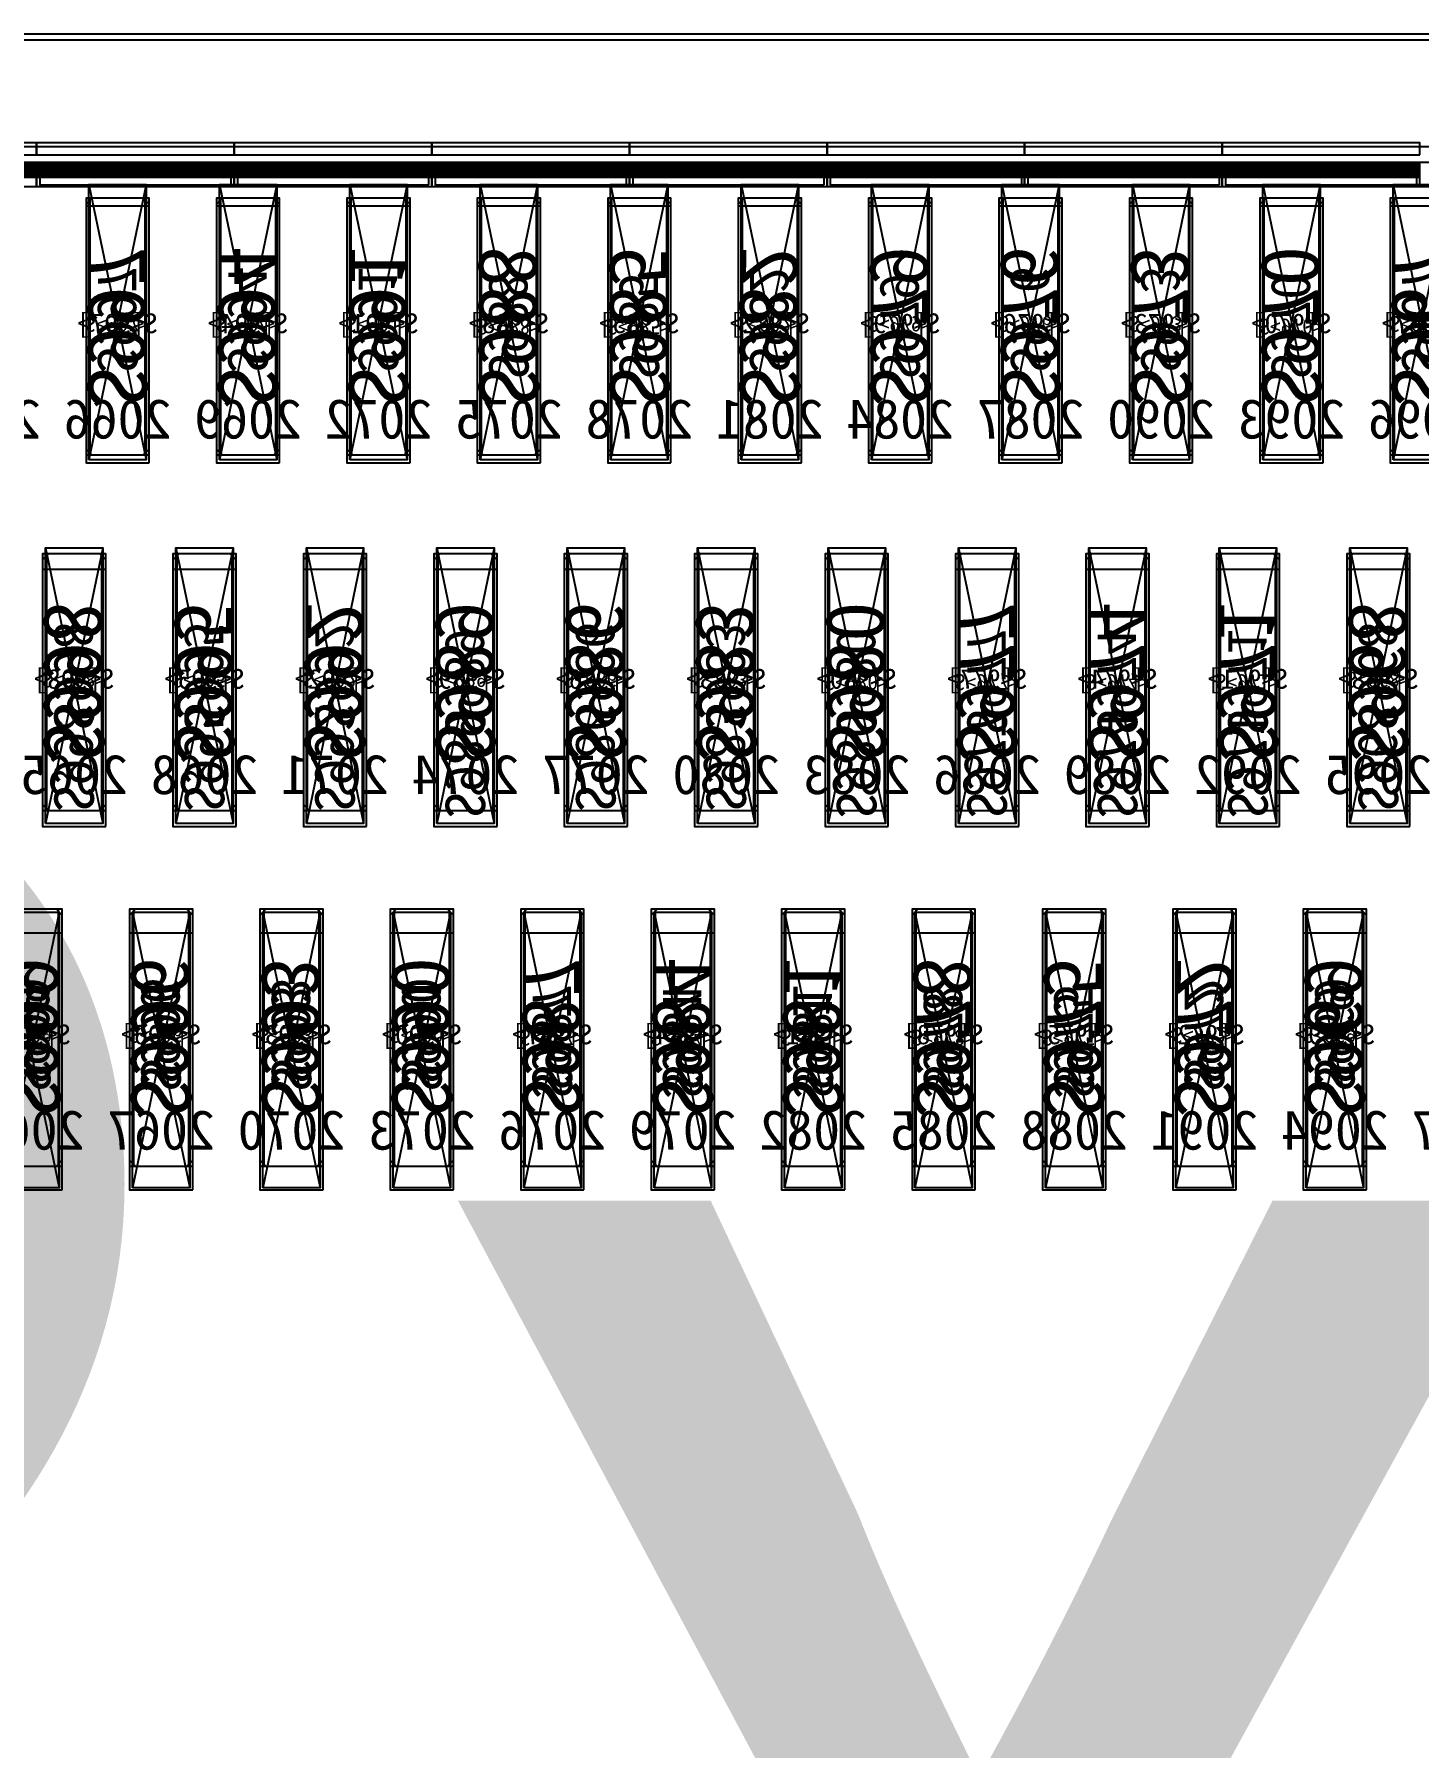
# Model space of a CAD drawing. Header units: millimetres. Extents: x 427 to 2444, y 137 to 817.
# Drawn here: x 1137.9962 to 1138.3465, y 301.2176 to 301.6514 of the extents above; entities that cross this region are included whole.
import ezdxf
from ezdxf.enums import TextEntityAlignment as Align

# ---------------------------------------------------------------- set-up
doc = ezdxf.new("R2010")
doc.units = ezdxf.units.MM
for name, color, linetype in [('L0', 211, 'Continuous'), ('L102', 91, 'Continuous'), ('L114', 213, 'Continuous'), ('L240', 60, 'Continuous'), ('L241', 200, 'Continuous'), ('L242', 51, 'Continuous'), ('L245', 53, 'Continuous'), ('L246', 93, 'Continuous'), ('L247', 13, 'Continuous'), ('L248', 171, 'Continuous'), ('L59', 140, 'Continuous'), ('L63', 4, 'Continuous'), ('L98', 150, 'Continuous')]:
    doc.layers.add(name, color=color, linetype=linetype)
doc.styles.add('txt', font='simhei.ttf')

# ---------------------------------------------------------------- blocks, each defined once
blk = doc.blocks.new('HX8394_F_PAD')
at = {"layer": 'L0'}
blk.add_lwpolyline([(-13.86, -0.4025), (-13.86, 0.4025), (13.86, 0.4025), (13.86, -0.4025), (-13.86, -0.4025)], close=True, dxfattribs=at)
at = {"layer": 'L241'}
blk.add_lwpolyline([(-13.9, -0.435), (-13.9, 0.435), (13.9, 0.435), (13.9, -0.435), (-13.9, -0.435)], close=True, dxfattribs=at)
at = {"layer": 'L242'}
for points in [[(-2.707, 0.3285), (-2.7085, 0.33), (-2.7085, 0.392), (-2.707, 0.3935), (-2.694, 0.3935), (-2.6925, 0.392), (-2.6925, 0.33), (-2.694, 0.3285), (-2.707, 0.3285)], [(-2.674, 0.3285), (-2.6755, 0.33), (-2.6755, 0.392), (-2.674, 0.3935), (-2.661, 0.3935), (-2.6595, 0.392), (-2.6595, 0.33), (-2.661, 0.3285), (-2.674, 0.3285)], [(-2.641, 0.3285), (-2.6425, 0.33), (-2.6425, 0.392), (-2.641, 0.3935), (-2.628, 0.3935), (-2.6265, 0.392), (-2.6265, 0.33), (-2.628, 0.3285), (-2.641, 0.3285)], [(-2.608, 0.3285), (-2.6095, 0.33), (-2.6095, 0.392), (-2.608, 0.3935), (-2.595, 0.3935), (-2.5935, 0.392), (-2.5935, 0.33), (-2.595, 0.3285), (-2.608, 0.3285)], [(-2.575, 0.3285), (-2.5765, 0.33), (-2.5765, 0.392), (-2.575, 0.3935), (-2.562, 0.3935), (-2.5605, 0.392), (-2.5605, 0.33), (-2.562, 0.3285), (-2.575, 0.3285)], [(-2.542, 0.3285), (-2.5435, 0.33), (-2.5435, 0.392), (-2.542, 0.3935), (-2.529, 0.3935), (-2.5275, 0.392), (-2.5275, 0.33), (-2.529, 0.3285), (-2.542, 0.3285)], [(-2.509, 0.3285), (-2.5105, 0.33), (-2.5105, 0.392), (-2.509, 0.3935), (-2.496, 0.3935), (-2.4945, 0.392), (-2.4945, 0.33), (-2.496, 0.3285), (-2.509, 0.3285)], [(-2.476, 0.3285), (-2.4775, 0.33), (-2.4775, 0.392), (-2.476, 0.3935), (-2.463, 0.3935), (-2.4615, 0.392), (-2.4615, 0.33), (-2.463, 0.3285), (-2.476, 0.3285)], [(-2.443, 0.3285), (-2.4445, 0.33), (-2.4445, 0.392), (-2.443, 0.3935), (-2.43, 0.3935), (-2.4285, 0.392), (-2.4285, 0.33), (-2.43, 0.3285), (-2.443, 0.3285)], [(-2.41, 0.3285), (-2.4115, 0.33), (-2.4115, 0.392), (-2.41, 0.3935), (-2.397, 0.3935), (-2.3955, 0.392), (-2.3955, 0.33), (-2.397, 0.3285), (-2.41, 0.3285)], [(-2.377, 0.3285), (-2.3785, 0.33), (-2.3785, 0.392), (-2.377, 0.3935), (-2.364, 0.3935), (-2.3625, 0.392), (-2.3625, 0.33), (-2.364, 0.3285), (-2.377, 0.3285)], [(-2.696, 0.2385), (-2.6975, 0.24), (-2.6975, 0.302), (-2.696, 0.3035), (-2.683, 0.3035), (-2.6815, 0.302), (-2.6815, 0.24), (-2.683, 0.2385), (-2.696, 0.2385)], [(-2.663, 0.2385), (-2.6645, 0.24), (-2.6645, 0.302), (-2.663, 0.3035), (-2.65, 0.3035), (-2.6485, 0.302), (-2.6485, 0.24), (-2.65, 0.2385), (-2.663, 0.2385)], [(-2.63, 0.2385), (-2.6315, 0.24), (-2.6315, 0.302), (-2.63, 0.3035), (-2.617, 0.3035), (-2.6155, 0.302), (-2.6155, 0.24), (-2.617, 0.2385), (-2.63, 0.2385)], [(-2.597, 0.2385), (-2.5985, 0.24), (-2.5985, 0.302), (-2.597, 0.3035), (-2.584, 0.3035), (-2.5825, 0.302), (-2.5825, 0.24), (-2.584, 0.2385), (-2.597, 0.2385)], [(-2.564, 0.2385), (-2.5655, 0.24), (-2.5655, 0.302), (-2.564, 0.3035), (-2.551, 0.3035), (-2.5495, 0.302), (-2.5495, 0.24), (-2.551, 0.2385), (-2.564, 0.2385)], [(-2.531, 0.2385), (-2.5325, 0.24), (-2.5325, 0.302), (-2.531, 0.3035), (-2.518, 0.3035), (-2.5165, 0.302), (-2.5165, 0.24), (-2.518, 0.2385), (-2.531, 0.2385)], [(-2.498, 0.2385), (-2.4995, 0.24), (-2.4995, 0.302), (-2.498, 0.3035), (-2.485, 0.3035), (-2.4835, 0.302), (-2.4835, 0.24), (-2.485, 0.2385), (-2.498, 0.2385)], [(-2.465, 0.2385), (-2.4665, 0.24), (-2.4665, 0.302), (-2.465, 0.3035), (-2.452, 0.3035), (-2.4505, 0.302), (-2.4505, 0.24), (-2.452, 0.2385), (-2.465, 0.2385)], [(-2.432, 0.2385), (-2.4335, 0.24), (-2.4335, 0.302), (-2.432, 0.3035), (-2.419, 0.3035), (-2.4175, 0.302), (-2.4175, 0.24), (-2.419, 0.2385), (-2.432, 0.2385)], [(-2.399, 0.2385), (-2.4005, 0.24), (-2.4005, 0.302), (-2.399, 0.3035), (-2.386, 0.3035), (-2.3845, 0.302), (-2.3845, 0.24), (-2.386, 0.2385), (-2.399, 0.2385)], [(-2.366, 0.2385), (-2.3675, 0.24), (-2.3675, 0.302), (-2.366, 0.3035), (-2.353, 0.3035), (-2.3515, 0.302), (-2.3515, 0.24), (-2.353, 0.2385), (-2.366, 0.2385)], [(-2.685, 0.1485), (-2.6865, 0.15), (-2.6865, 0.212), (-2.685, 0.2135), (-2.672, 0.2135), (-2.6705, 0.212), (-2.6705, 0.15), (-2.672, 0.1485), (-2.685, 0.1485)], [(-2.652, 0.1485), (-2.6535, 0.15), (-2.6535, 0.212), (-2.652, 0.2135), (-2.639, 0.2135), (-2.6375, 0.212), (-2.6375, 0.15), (-2.639, 0.1485), (-2.652, 0.1485)], [(-2.619, 0.1485), (-2.6205, 0.15), (-2.6205, 0.212), (-2.619, 0.2135), (-2.606, 0.2135), (-2.6045, 0.212), (-2.6045, 0.15), (-2.606, 0.1485), (-2.619, 0.1485)], [(-2.586, 0.1485), (-2.5875, 0.15), (-2.5875, 0.212), (-2.586, 0.2135), (-2.573, 0.2135), (-2.5715, 0.212), (-2.5715, 0.15), (-2.573, 0.1485), (-2.586, 0.1485)], [(-2.553, 0.1485), (-2.5545, 0.15), (-2.5545, 0.212), (-2.553, 0.2135), (-2.54, 0.2135), (-2.5385, 0.212), (-2.5385, 0.15), (-2.54, 0.1485), (-2.553, 0.1485)], [(-2.52, 0.1485), (-2.5215, 0.15), (-2.5215, 0.212), (-2.52, 0.2135), (-2.507, 0.2135), (-2.5055, 0.212), (-2.5055, 0.15), (-2.507, 0.1485), (-2.52, 0.1485)], [(-2.487, 0.1485), (-2.4885, 0.15), (-2.4885, 0.212), (-2.487, 0.2135), (-2.474, 0.2135), (-2.4725, 0.212), (-2.4725, 0.15), (-2.474, 0.1485), (-2.487, 0.1485)], [(-2.454, 0.1485), (-2.4555, 0.15), (-2.4555, 0.212), (-2.454, 0.2135), (-2.441, 0.2135), (-2.4395, 0.212), (-2.4395, 0.15), (-2.441, 0.1485), (-2.454, 0.1485)], [(-2.421, 0.1485), (-2.4225, 0.15), (-2.4225, 0.212), (-2.421, 0.2135), (-2.408, 0.2135), (-2.4065, 0.212), (-2.4065, 0.15), (-2.408, 0.1485), (-2.421, 0.1485)], [(-2.388, 0.1485), (-2.3895, 0.15), (-2.3895, 0.212), (-2.388, 0.2135), (-2.375, 0.2135), (-2.3735, 0.212), (-2.3735, 0.15), (-2.375, 0.1485), (-2.388, 0.1485)], [(-2.355, 0.1485), (-2.3565, 0.15), (-2.3565, 0.212), (-2.355, 0.2135), (-2.342, 0.2135), (-2.3405, 0.212), (-2.3405, 0.15), (-2.342, 0.1485), (-2.355, 0.1485)]]:
    blk.add_lwpolyline(points, close=True, dxfattribs=at)
at = {"layer": 'L247', "style": 'txt'}
for s, p in [('S967', (-2.7005, 0.362666)), ('S970', (-2.6675, 0.361)), ('S973', (-2.6345, 0.362666)), ('S976', (-2.6015, 0.362666)), ('S979', (-2.5685, 0.361)), ('S982', (-2.5355, 0.362666)), ('S985', (-2.5025, 0.361)), ('S988', (-2.4695, 0.361)), ('S991', (-2.4365, 0.362666)), ('S994', (-2.4035, 0.362666)), ('S997', (-2.3705, 0.362666)), ('S968', (-2.6895, 0.272666)), ('S971', (-2.6565, 0.271)), ('S974', (-2.6235, 0.271)), ('S977', (-2.5905, 0.271)), ('S980', (-2.5575, 0.271)), ('S983', (-2.5245, 0.272666)), ('S986', (-2.4915, 0.272666)), ('S989', (-2.4585, 0.271)), ('S992', (-2.4255, 0.272666)), ('S995', (-2.3925, 0.272666)), ('S998', (-2.3595, 0.272666)), ('S969', (-2.6785, 0.182666)), ('S972', (-2.6455, 0.182666)), ('S990', (-2.4475, 0.182666)), ('S993', (-2.4145, 0.182666)), ('S996', (-2.3815, 0.182666)), ('S999', (-2.3485, 0.182666)), ('S975', (-2.6125, 0.181)), ('S978', (-2.5795, 0.181)), ('S981', (-2.5465, 0.181)), ('S984', (-2.5135, 0.181)), ('S987', (-2.4805, 0.181))]:
    blk.add_text(s, height=0.01, rotation=90, dxfattribs=at).set_placement(p, align=Align.MIDDLE_CENTER)
at = {"layer": 'L248', "style": 'txt'}
blk.add_text('27800x870(include SR&SL)', height=0.5, dxfattribs=at).set_placement((-0.381772, 0.019694), align=Align.MIDDLE_CENTER)
blk = doc.blocks.new('NTBUMP_65X16')
at = {"layer": 'L242'}
blk.add_lwpolyline([(-0.008, -0.0325), (-0.008, 0.0325), (0.008, 0.0325), (0.008, -0.0325), (-0.008, -0.0325)], close=True, dxfattribs=at)
blk = doc.blocks.new('ILI9881C_AA_NTBUMP_PM_875UM')
at = {"layer": 'L241'}
blk.add_lwpolyline([(-13.92, -0.4375), (-13.92, 0.4375), (13.92, 0.4375), (13.92, -0.4375), (-13.92, -0.4375)], close=True, dxfattribs=at)
at = {"rotation": 180}
for p in [(-2.7005, 0.365), (-2.6675, 0.365), (-2.6345, 0.365), (-2.6015, 0.365), (-2.5685, 0.365), (-2.5355, 0.365), (-2.5025, 0.365), (-2.4695, 0.365), (-2.4365, 0.365), (-2.4035, 0.365), (-2.3705, 0.365), (-2.6895, 0.275), (-2.6565, 0.275), (-2.6235, 0.275), (-2.5905, 0.275), (-2.5575, 0.275), (-2.5245, 0.275), (-2.4915, 0.275), (-2.4585, 0.275), (-2.4255, 0.275), (-2.3925, 0.275), (-2.3595, 0.275), (-2.6785, 0.185), (-2.6455, 0.185), (-2.6125, 0.185), (-2.5795, 0.185), (-2.5465, 0.185), (-2.5135, 0.185), (-2.4805, 0.185), (-2.4475, 0.185), (-2.4145, 0.185), (-2.3815, 0.185), (-2.3485, 0.185)]:
    blk.add_blockref('NTBUMP_65X16', p, dxfattribs=at)
at = {"layer": 'L246', "style": 'txt'}
for s, p in [('S967', (-2.7005, 0.365)), ('S970', (-2.6675, 0.365)), ('S973', (-2.6345, 0.365)), ('S976', (-2.6015, 0.365)), ('S979', (-2.5685, 0.365)), ('S982', (-2.5355, 0.365)), ('S985', (-2.5025, 0.365)), ('S988', (-2.4695, 0.365)), ('S991', (-2.4365, 0.365)), ('S994', (-2.4035, 0.365)), ('S997', (-2.3705, 0.365)), ('S968', (-2.6895, 0.275)), ('S971', (-2.6565, 0.275)), ('S974', (-2.6235, 0.275)), ('S977', (-2.5905, 0.275)), ('S980', (-2.5575, 0.275)), ('S983', (-2.5245, 0.275)), ('S986', (-2.4915, 0.275)), ('S989', (-2.4585, 0.275)), ('S992', (-2.4255, 0.275)), ('S995', (-2.3925, 0.275)), ('S998', (-2.3595, 0.275)), ('S969', (-2.6785, 0.185)), ('S972', (-2.6455, 0.185)), ('S975', (-2.6125, 0.185)), ('S978', (-2.5795, 0.185)), ('S981', (-2.5465, 0.185)), ('S984', (-2.5135, 0.185)), ('S987', (-2.4805, 0.185)), ('S990', (-2.4475, 0.185)), ('S993', (-2.4145, 0.185)), ('S996', (-2.3815, 0.185)), ('S999', (-2.3485, 0.185))]:
    blk.add_text(s, height=0.015, rotation=90, dxfattribs=at).set_placement(p, align=Align.MIDDLE_CENTER)
for s, p in [('2096', (-2.7005, 0.341666)), ('2093', (-2.6675, 0.341666)), ('2090', (-2.6345, 0.341666)), ('2087', (-2.6015, 0.341666)), ('2084', (-2.5685, 0.341666)), ('2081', (-2.5355, 0.341666)), ('2078', (-2.5025, 0.341666)), ('2075', (-2.4695, 0.341666)), ('2072', (-2.4365, 0.341666)), ('2069', (-2.4035, 0.341666)), ('2066', (-2.3705, 0.341666)), ('2063', (-2.3375, 0.341666)), ('2095', (-2.6895, 0.251666)), ('2092', (-2.6565, 0.251666)), ('2089', (-2.6235, 0.251666)), ('2086', (-2.5905, 0.251666)), ('2083', (-2.5575, 0.251666)), ('2080', (-2.5245, 0.251666)), ('2077', (-2.4915, 0.251666)), ('2074', (-2.4585, 0.251666)), ('2071', (-2.4255, 0.251666)), ('2068', (-2.3925, 0.251666)), ('2065', (-2.3595, 0.251666)), ('2097', (-2.7115, 0.161666)), ('2094', (-2.6785, 0.161666)), ('2091', (-2.6455, 0.161666)), ('2088', (-2.6125, 0.161666)), ('2085', (-2.5795, 0.161666)), ('2082', (-2.5465, 0.161666)), ('2079', (-2.5135, 0.161666)), ('2076', (-2.4805, 0.161666)), ('2073', (-2.4475, 0.161666)), ('2070', (-2.4145, 0.161666)), ('2067', (-2.3815, 0.161666)), ('2064', (-2.3485, 0.161666))]:
    blk.add_text(s, height=0.01, dxfattribs=at).set_placement(p, align=Align.MIDDLE_CENTER)
blk = doc.blocks.new('OUT_3BUMP')
at = {"layer": 'L242'}
for points in [[(0, 0.206), (0, 0.271), (0.016, 0.271), (0.016, 0.206), (0, 0.206)], [(0.011, 0.116), (0.011, 0.181), (0.027, 0.181), (0.027, 0.116), (0.011, 0.116)], [(0.022, 0.026), (0.022, 0.091), (0.038, 0.091), (0.038, 0.026), (0.022, 0.026)]]:
    blk.add_lwpolyline(points, close=True, dxfattribs=at)
blk = doc.blocks.new('JD9365Z_PAD_20170829_Y880')
at = {"layer": 'L241'}
blk.add_lwpolyline([(-13.95, -0.41), (-13.95, 0.41), (13.95, 0.41), (13.95, -0.41), (-13.95, -0.41)], close=True, dxfattribs=at)
at = {"row_count": 1, "column_count": 372, "row_spacing": 0.245, "column_spacing": 0.033}
blk.add_blockref('OUT_3BUMP', (-13.6645, 0.13), dxfattribs=at)
at = {"layer": 'L240', "style": 'txt'}
for s, p in [('S[967]', (-2.7005, 0.369333)), ('S[970]', (-2.6675, 0.369333)), ('S[973]', (-2.6345, 0.369333)), ('S[976]', (-2.6015, 0.369333)), ('S[979]', (-2.5685, 0.369333)), ('S[982]', (-2.5355, 0.369333)), ('S[985]', (-2.5025, 0.369333)), ('S[988]', (-2.4695, 0.369333)), ('S[991]', (-2.4365, 0.369333)), ('S[994]', (-2.4035, 0.369333)), ('S[997]', (-2.3705, 0.369333)), ('S[968]', (-2.6895, 0.279333)), ('S[971]', (-2.6565, 0.279333)), ('S[974]', (-2.6235, 0.279333)), ('S[977]', (-2.5905, 0.279333)), ('S[980]', (-2.5575, 0.279333)), ('S[983]', (-2.5245, 0.279333)), ('S[986]', (-2.4915, 0.279333)), ('S[989]', (-2.4585, 0.279333)), ('S[992]', (-2.4255, 0.279333)), ('S[995]', (-2.3925, 0.279333)), ('S[998]', (-2.3595, 0.279333)), ('S[969]', (-2.6785, 0.189333)), ('S[972]', (-2.6455, 0.189333)), ('S[975]', (-2.6125, 0.189333)), ('S[978]', (-2.5795, 0.189333)), ('S[981]', (-2.5465, 0.189333)), ('S[984]', (-2.5135, 0.189333)), ('S[987]', (-2.4805, 0.189333)), ('S[990]', (-2.4475, 0.189333)), ('S[993]', (-2.4145, 0.189333)), ('S[996]', (-2.3815, 0.189333)), ('S[999]', (-2.3485, 0.189333))]:
    blk.add_text(s, height=0.005, dxfattribs=at).set_placement(p, align=Align.MIDDLE_CENTER)
blk = doc.blocks.new('NV3052C3P_BUMP_ORI_20190911')
at = {"layer": 'L241'}
blk.add_lwpolyline([(-13.8, -0.398), (-13.8, 0.398), (13.8, 0.398), (13.8, -0.398), (-13.8, -0.398)], close=True, dxfattribs=at)
at = {"layer": 'L242'}
for points in [[(-2.7085, 0.32), (-2.7085, 0.385), (-2.6925, 0.385), (-2.6925, 0.32), (-2.7085, 0.32)], [(-2.6755, 0.32), (-2.6755, 0.385), (-2.6595, 0.385), (-2.6595, 0.32), (-2.6755, 0.32)], [(-2.6425, 0.32), (-2.6425, 0.385), (-2.6265, 0.385), (-2.6265, 0.32), (-2.6425, 0.32)], [(-2.6095, 0.32), (-2.6095, 0.385), (-2.5935, 0.385), (-2.5935, 0.32), (-2.6095, 0.32)], [(-2.5765, 0.32), (-2.5765, 0.385), (-2.5605, 0.385), (-2.5605, 0.32), (-2.5765, 0.32)], [(-2.5435, 0.32), (-2.5435, 0.385), (-2.5275, 0.385), (-2.5275, 0.32), (-2.5435, 0.32)], [(-2.5105, 0.32), (-2.5105, 0.385), (-2.4945, 0.385), (-2.4945, 0.32), (-2.5105, 0.32)], [(-2.4775, 0.32), (-2.4775, 0.385), (-2.4615, 0.385), (-2.4615, 0.32), (-2.4775, 0.32)], [(-2.4445, 0.32), (-2.4445, 0.385), (-2.4285, 0.385), (-2.4285, 0.32), (-2.4445, 0.32)], [(-2.4115, 0.32), (-2.4115, 0.385), (-2.3955, 0.385), (-2.3955, 0.32), (-2.4115, 0.32)], [(-2.3785, 0.32), (-2.3785, 0.385), (-2.3625, 0.385), (-2.3625, 0.32), (-2.3785, 0.32)], [(-2.6975, 0.23), (-2.6975, 0.295), (-2.6815, 0.295), (-2.6815, 0.23), (-2.6975, 0.23)], [(-2.6645, 0.23), (-2.6645, 0.295), (-2.6485, 0.295), (-2.6485, 0.23), (-2.6645, 0.23)], [(-2.6315, 0.23), (-2.6315, 0.295), (-2.6155, 0.295), (-2.6155, 0.23), (-2.6315, 0.23)], [(-2.5985, 0.23), (-2.5985, 0.295), (-2.5825, 0.295), (-2.5825, 0.23), (-2.5985, 0.23)], [(-2.5655, 0.23), (-2.5655, 0.295), (-2.5495, 0.295), (-2.5495, 0.23), (-2.5655, 0.23)], [(-2.5325, 0.23), (-2.5325, 0.295), (-2.5165, 0.295), (-2.5165, 0.23), (-2.5325, 0.23)], [(-2.4995, 0.23), (-2.4995, 0.295), (-2.4835, 0.295), (-2.4835, 0.23), (-2.4995, 0.23)], [(-2.4665, 0.23), (-2.4665, 0.295), (-2.4505, 0.295), (-2.4505, 0.23), (-2.4665, 0.23)], [(-2.4335, 0.23), (-2.4335, 0.295), (-2.4175, 0.295), (-2.4175, 0.23), (-2.4335, 0.23)], [(-2.4005, 0.23), (-2.4005, 0.295), (-2.3845, 0.295), (-2.3845, 0.23), (-2.4005, 0.23)], [(-2.3675, 0.23), (-2.3675, 0.295), (-2.3515, 0.295), (-2.3515, 0.23), (-2.3675, 0.23)], [(-2.6865, 0.14), (-2.6865, 0.205), (-2.6705, 0.205), (-2.6705, 0.14), (-2.6865, 0.14)], [(-2.6535, 0.14), (-2.6535, 0.205), (-2.6375, 0.205), (-2.6375, 0.14), (-2.6535, 0.14)], [(-2.6205, 0.14), (-2.6205, 0.205), (-2.6045, 0.205), (-2.6045, 0.14), (-2.6205, 0.14)], [(-2.5875, 0.14), (-2.5875, 0.205), (-2.5715, 0.205), (-2.5715, 0.14), (-2.5875, 0.14)], [(-2.5545, 0.14), (-2.5545, 0.205), (-2.5385, 0.205), (-2.5385, 0.14), (-2.5545, 0.14)], [(-2.5215, 0.14), (-2.5215, 0.205), (-2.5055, 0.205), (-2.5055, 0.14), (-2.5215, 0.14)], [(-2.4885, 0.14), (-2.4885, 0.205), (-2.4725, 0.205), (-2.4725, 0.14), (-2.4885, 0.14)], [(-2.4555, 0.14), (-2.4555, 0.205), (-2.4395, 0.205), (-2.4395, 0.14), (-2.4555, 0.14)], [(-2.4225, 0.14), (-2.4225, 0.205), (-2.4065, 0.205), (-2.4065, 0.14), (-2.4225, 0.14)], [(-2.3895, 0.14), (-2.3895, 0.205), (-2.3735, 0.205), (-2.3735, 0.14), (-2.3895, 0.14)], [(-2.3565, 0.14), (-2.3565, 0.205), (-2.3405, 0.205), (-2.3405, 0.14), (-2.3565, 0.14)]]:
    blk.add_lwpolyline(points, close=True, dxfattribs=at)
at = {"layer": 'L245', "style": 'txt'}
for s, p in [('S<967>', (-2.700527, 0.353333)), ('S<970>', (-2.667527, 0.353333)), ('S<973>', (-2.634527, 0.353333)), ('S<976>', (-2.601527, 0.353333)), ('S<979>', (-2.568527, 0.353333)), ('S<982>', (-2.535527, 0.353333)), ('S<985>', (-2.502527, 0.353333)), ('S<988>', (-2.469527, 0.353333)), ('S<991>', (-2.436527, 0.353333)), ('S<994>', (-2.403527, 0.353333)), ('S<997>', (-2.370527, 0.353333)), ('S<968>', (-2.689527, 0.263333)), ('S<971>', (-2.656527, 0.263333)), ('S<974>', (-2.623527, 0.263333)), ('S<977>', (-2.590527, 0.263333)), ('S<980>', (-2.557527, 0.263333)), ('S<983>', (-2.524527, 0.263333)), ('S<986>', (-2.491527, 0.263333)), ('S<989>', (-2.458527, 0.263333)), ('S<992>', (-2.425527, 0.263333)), ('S<995>', (-2.392527, 0.263333)), ('S<998>', (-2.359527, 0.263333)), ('S<969>', (-2.678527, 0.173333)), ('S<972>', (-2.645527, 0.173333)), ('S<975>', (-2.612527, 0.173333)), ('S<978>', (-2.579527, 0.173333)), ('S<981>', (-2.546527, 0.173333)), ('S<984>', (-2.513527, 0.173333)), ('S<987>', (-2.480527, 0.173333)), ('S<990>', (-2.447527, 0.173333)), ('S<993>', (-2.414527, 0.173333)), ('S<996>', (-2.381527, 0.173333)), ('S<999>', (-2.348527, 0.173333))]:
    blk.add_text(s, height=0.005, dxfattribs=at).set_placement(p, align=Align.MIDDLE_CENTER)
blk = doc.blocks.new('BUMP_14_65')
at = {"layer": 'L242'}
blk.add_lwpolyline([(-0.007, -0.022), (-0.007, 0.043), (0.007, 0.043), (0.007, -0.022), (-0.007, -0.022)], close=True, dxfattribs=at)
blk = doc.blocks.new('FL11283_A_OTHER')
at = {"layer": 'L102'}
blk.add_lwpolyline([(-13.86, 0), (-13.86, 0.41), (0, 0.41), (0, 0), (-13.86, 0)], close=True, dxfattribs=at)
at = {"layer": 'L241'}
blk.add_lwpolyline([(-13.86, -0.41), (-13.86, 0.41), (13.86, 0.41), (13.86, 0.404), (-13.854, 0.404), (-13.854, -0.404), (13.854, -0.404), (13.854, 0.404), (13.86, 0.404), (13.86, -0.41), (-13.86, -0.41)], close=True, dxfattribs=at)
at = {"layer": 'L59'}
blk.add_lwpolyline([(-13.86, -0.41), (-13.86, 0.41), (13.86, 0.41), (13.86, -0.41), (-13.86, -0.41)], close=True, dxfattribs=at)
for p in [(-2.7005, 0.358), (-2.6675, 0.358), (-2.6345, 0.358), (-2.6015, 0.358), (-2.5685, 0.358), (-2.5355, 0.358), (-2.5025, 0.358), (-2.4695, 0.358), (-2.4365, 0.358), (-2.4035, 0.358), (-2.3705, 0.358), (-2.6895, 0.268), (-2.6565, 0.268), (-2.6235, 0.268), (-2.5905, 0.268), (-2.5575, 0.268), (-2.5245, 0.268), (-2.4915, 0.268), (-2.4585, 0.268), (-2.4255, 0.268), (-2.3925, 0.268), (-2.3595, 0.268), (-2.6785, 0.178), (-2.6455, 0.178), (-2.6125, 0.178), (-2.5795, 0.178), (-2.5465, 0.178), (-2.5135, 0.178), (-2.4805, 0.178), (-2.4475, 0.178), (-2.4145, 0.178), (-2.3815, 0.178), (-2.3485, 0.178)]:
    blk.add_blockref('BUMP_14_65', p)
at = {"layer": 'L102', "style": 'txt'}
for s, p in [('S967', (-2.7005, 0.370166)), ('S973', (-2.6345, 0.370166)), ('S976', (-2.6015, 0.370166)), ('S982', (-2.5355, 0.370166)), ('S991', (-2.4365, 0.370166)), ('S994', (-2.4035, 0.370166)), ('S997', (-2.3705, 0.370166)), ('S970', (-2.6675, 0.3685)), ('S979', (-2.5685, 0.3685)), ('S985', (-2.5025, 0.3685)), ('S988', (-2.4695, 0.3685)), ('S968', (-2.6895, 0.259166)), ('S971', (-2.6565, 0.2575)), ('S974', (-2.6235, 0.2575)), ('S977', (-2.5905, 0.2575)), ('S980', (-2.5575, 0.2575)), ('S983', (-2.5245, 0.259166)), ('S986', (-2.4915, 0.259166)), ('S989', (-2.4585, 0.2575)), ('S992', (-2.4255, 0.259166)), ('S995', (-2.3925, 0.259166)), ('S998', (-2.3595, 0.259166)), ('S969', (-2.6785, 0.188166)), ('S972', (-2.6455, 0.188166)), ('S984', (-2.5135, 0.1865)), ('S990', (-2.4475, 0.188166)), ('S993', (-2.4145, 0.188166)), ('S996', (-2.3815, 0.188166)), ('S999', (-2.3485, 0.188166)), ('S975', (-2.6125, 0.1865)), ('S978', (-2.5795, 0.1865)), ('S981', (-2.5465, 0.1865)), ('S987', (-2.4805, 0.1865))]:
    blk.add_text(s, height=0.01, rotation=90, dxfattribs=at).set_placement(p, align=Align.MIDDLE_CENTER)
blk = doc.blocks.new('GC9702_LCDPAD_BUMP')
at = {"layer": 'L242'}
blk.add_lwpolyline([(-0.008, -0.0325), (-0.008, 0.0325), (0.008, 0.0325), (0.008, -0.0325), (-0.008, -0.0325)], close=True, dxfattribs=at)
blk = doc.blocks.new('GC9702_BUMP_NOCOMPENSATION')
at = {"layer": 'L114', "const_width": 0.004}
for points in [[(-2.7, 0.378), (-2.65, 0.378)], [(-2.7, 0.378), (-2.65, 0.378)], [(-2.7, 0.378), (-2.65, 0.378)], [(-2.7, 0.378), (-2.65, 0.378)], [(-2.65, 0.378), (-2.6, 0.378)], [(-2.65, 0.378), (-2.6, 0.378)], [(-2.65, 0.378), (-2.6, 0.378)], [(-2.65, 0.378), (-2.6, 0.378)], [(-2.6, 0.378), (-2.55, 0.378)], [(-2.6, 0.378), (-2.55, 0.378)], [(-2.6, 0.378), (-2.55, 0.378)], [(-2.6, 0.378), (-2.55, 0.378)], [(-2.55, 0.378), (-2.5, 0.378)], [(-2.55, 0.378), (-2.5, 0.378)], [(-2.55, 0.378), (-2.5, 0.378)], [(-2.55, 0.378), (-2.5, 0.378)], [(-2.5, 0.378), (-2.45, 0.378)], [(-2.5, 0.378), (-2.45, 0.378)], [(-2.5, 0.378), (-2.45, 0.378)], [(-2.5, 0.378), (-2.45, 0.378)], [(-2.45, 0.378), (-2.4, 0.378)], [(-2.45, 0.378), (-2.4, 0.378)], [(-2.45, 0.378), (-2.4, 0.378)], [(-2.45, 0.378), (-2.4, 0.378)], [(-2.4, 0.378), (-2.35, 0.378)], [(-2.4, 0.378), (-2.35, 0.378)], [(-2.4, 0.378), (-2.35, 0.378)], [(-2.4, 0.378), (-2.35, 0.378)], [(-2.35, 0.378), (-2.3, 0.378)], [(-2.35, 0.378), (-2.3, 0.378)], [(-2.35, 0.378), (-2.3, 0.378)], [(-2.35, 0.378), (-2.3, 0.378)]]:
    blk.add_lwpolyline(points, dxfattribs=at)
at = {"layer": 'L114'}
for points in [[(-2.7, 0.374), (-2.7, 0.38), (-2.65, 0.38), (-2.65, 0.374), (-2.7, 0.374)], [(-2.7, 0.374), (-2.7, 0.38), (-2.65, 0.38), (-2.65, 0.374), (-2.7, 0.374)], [(-2.69926, 0.37443), (-2.69926, 0.379), (-2.65082, 0.379), (-2.65082, 0.37443), (-2.69926, 0.37443)], [(-2.69926, 0.37443), (-2.69926, 0.379), (-2.65082, 0.379), (-2.65082, 0.37443), (-2.69926, 0.37443)], [(-2.65, 0.374), (-2.65, 0.38), (-2.6, 0.38), (-2.6, 0.374), (-2.65, 0.374)], [(-2.65, 0.374), (-2.65, 0.38), (-2.6, 0.38), (-2.6, 0.374), (-2.65, 0.374)], [(-2.64926, 0.37443), (-2.64926, 0.379), (-2.60082, 0.379), (-2.60082, 0.37443), (-2.64926, 0.37443)], [(-2.64926, 0.37443), (-2.64926, 0.379), (-2.60082, 0.379), (-2.60082, 0.37443), (-2.64926, 0.37443)], [(-2.6, 0.374), (-2.6, 0.38), (-2.55, 0.38), (-2.55, 0.374), (-2.6, 0.374)], [(-2.6, 0.374), (-2.6, 0.38), (-2.55, 0.38), (-2.55, 0.374), (-2.6, 0.374)], [(-2.59926, 0.37443), (-2.59926, 0.379), (-2.55082, 0.379), (-2.55082, 0.37443), (-2.59926, 0.37443)], [(-2.59926, 0.37443), (-2.59926, 0.379), (-2.55082, 0.379), (-2.55082, 0.37443), (-2.59926, 0.37443)], [(-2.55, 0.374), (-2.55, 0.38), (-2.5, 0.38), (-2.5, 0.374), (-2.55, 0.374)], [(-2.55, 0.374), (-2.55, 0.38), (-2.5, 0.38), (-2.5, 0.374), (-2.55, 0.374)], [(-2.54926, 0.37443), (-2.54926, 0.379), (-2.50082, 0.379), (-2.50082, 0.37443), (-2.54926, 0.37443)], [(-2.54926, 0.37443), (-2.54926, 0.379), (-2.50082, 0.379), (-2.50082, 0.37443), (-2.54926, 0.37443)], [(-2.5, 0.374), (-2.5, 0.38), (-2.45, 0.38), (-2.45, 0.374), (-2.5, 0.374)], [(-2.5, 0.374), (-2.5, 0.38), (-2.45, 0.38), (-2.45, 0.374), (-2.5, 0.374)], [(-2.49926, 0.37443), (-2.49926, 0.379), (-2.45082, 0.379), (-2.45082, 0.37443), (-2.49926, 0.37443)], [(-2.49926, 0.37443), (-2.49926, 0.379), (-2.45082, 0.379), (-2.45082, 0.37443), (-2.49926, 0.37443)], [(-2.45, 0.374), (-2.45, 0.38), (-2.4, 0.38), (-2.4, 0.374), (-2.45, 0.374)], [(-2.45, 0.374), (-2.45, 0.38), (-2.4, 0.38), (-2.4, 0.374), (-2.45, 0.374)], [(-2.44926, 0.37443), (-2.44926, 0.379), (-2.40082, 0.379), (-2.40082, 0.37443), (-2.44926, 0.37443)], [(-2.44926, 0.37443), (-2.44926, 0.379), (-2.40082, 0.379), (-2.40082, 0.37443), (-2.44926, 0.37443)], [(-2.4, 0.374), (-2.4, 0.38), (-2.35, 0.38), (-2.35, 0.374), (-2.4, 0.374)], [(-2.4, 0.374), (-2.4, 0.38), (-2.35, 0.38), (-2.35, 0.374), (-2.4, 0.374)], [(-2.39926, 0.37443), (-2.39926, 0.379), (-2.35082, 0.379), (-2.35082, 0.37443), (-2.39926, 0.37443)], [(-2.39926, 0.37443), (-2.39926, 0.379), (-2.35082, 0.379), (-2.35082, 0.37443), (-2.39926, 0.37443)], [(-2.35, 0.374), (-2.35, 0.38), (-2.3, 0.38), (-2.3, 0.374), (-2.35, 0.374)], [(-2.35, 0.374), (-2.35, 0.38), (-2.3, 0.38), (-2.3, 0.374), (-2.35, 0.374)]]:
    blk.add_lwpolyline(points, close=True, dxfattribs=at)
at = {"layer": 'L241'}
for points in [[(-2.7, 0.382), (-2.7, 0.385), (-2.65, 0.385), (-2.65, 0.382), (-2.7, 0.382)], [(-2.7, 0.382), (-2.7, 0.385), (-2.65, 0.385), (-2.65, 0.382), (-2.7, 0.382)], [(-2.65, 0.382), (-2.65, 0.385), (-2.6, 0.385), (-2.6, 0.382), (-2.65, 0.382)], [(-2.65, 0.382), (-2.65, 0.385), (-2.6, 0.385), (-2.6, 0.382), (-2.65, 0.382)], [(-2.6, 0.382), (-2.6, 0.385), (-2.55, 0.385), (-2.55, 0.382), (-2.6, 0.382)], [(-2.6, 0.382), (-2.6, 0.385), (-2.55, 0.385), (-2.55, 0.382), (-2.6, 0.382)], [(-2.55, 0.382), (-2.55, 0.385), (-2.5, 0.385), (-2.5, 0.382), (-2.55, 0.382)], [(-2.55, 0.382), (-2.55, 0.385), (-2.5, 0.385), (-2.5, 0.382), (-2.55, 0.382)], [(-2.5, 0.382), (-2.5, 0.385), (-2.45, 0.385), (-2.45, 0.382), (-2.5, 0.382)], [(-2.5, 0.382), (-2.5, 0.385), (-2.45, 0.385), (-2.45, 0.382), (-2.5, 0.382)], [(-2.45, 0.382), (-2.45, 0.385), (-2.4, 0.385), (-2.4, 0.382), (-2.45, 0.382)], [(-2.45, 0.382), (-2.45, 0.385), (-2.4, 0.385), (-2.4, 0.382), (-2.45, 0.382)], [(-2.4, 0.382), (-2.4, 0.385), (-2.35, 0.385), (-2.35, 0.382), (-2.4, 0.382)], [(-2.4, 0.382), (-2.4, 0.385), (-2.35, 0.385), (-2.35, 0.382), (-2.4, 0.382)], [(-2.35, 0.382), (-2.35, 0.385), (-2.3, 0.385), (-2.3, 0.382), (-2.35, 0.382)], [(-2.35, 0.382), (-2.35, 0.385), (-2.3, 0.385), (-2.3, 0.382), (-2.35, 0.382)]]:
    blk.add_lwpolyline(points, close=True, dxfattribs=at)
at = {"row_count": 1, "column_count": 413, "row_spacing": 0.065, "column_spacing": 0.033}
for p in [(-13.6235, 0.3365), (-13.6125, 0.2445), (-13.6015, 0.1525)]:
    blk.add_blockref('GC9702_LCDPAD_BUMP', p, dxfattribs=at)
at = {"layer": 'L98', "style": 'txt'}
for s, p in [('S<967>', (-2.7005, 0.33917)), ('S<970>', (-2.6675, 0.3385)), ('S<973>', (-2.6345, 0.33917)), ('S<976>', (-2.6015, 0.33917)), ('S<979>', (-2.5685, 0.33917)), ('S<982>', (-2.5355, 0.33917)), ('S<985>', (-2.5025, 0.3385)), ('S<988>', (-2.4695, 0.3385)), ('S<991>', (-2.4365, 0.33917)), ('S<994>', (-2.4035, 0.33917)), ('S<997>', (-2.3705, 0.33917)), ('S<968>', (-2.6895, 0.24917)), ('S<971>', (-2.6565, 0.2485)), ('S<974>', (-2.6235, 0.2485)), ('S<977>', (-2.5905, 0.2485)), ('S<980>', (-2.5575, 0.2485)), ('S<983>', (-2.5245, 0.24917)), ('S<986>', (-2.4915, 0.24917)), ('S<989>', (-2.4585, 0.24917)), ('S<992>', (-2.4255, 0.24917)), ('S<995>', (-2.3925, 0.24917)), ('S<998>', (-2.3595, 0.24917)), ('S<969>', (-2.6785, 0.15917)), ('S<972>', (-2.6455, 0.15917)), ('S<975>', (-2.6125, 0.1585)), ('S<978>', (-2.5795, 0.1585)), ('S<981>', (-2.5465, 0.1585)), ('S<984>', (-2.5135, 0.1585)), ('S<987>', (-2.4805, 0.1585)), ('S<990>', (-2.4475, 0.15917)), ('S<993>', (-2.4145, 0.15917)), ('S<996>', (-2.3815, 0.15917)), ('S<999>', (-2.3485, 0.15917))]:
    blk.add_text(s, height=0.004, rotation=180, dxfattribs=at).set_placement(p, align=Align.MIDDLE_CENTER)
blk = doc.blocks.new('IC_GDS_ALL')
for name, p in [('HX8394_F_PAD', (0, 0.004)), ('ILI9881C_AA_NTBUMP_PM_875UM', (0, 0)), ('GC9702_BUMP_NOCOMPENSATION', (0, 0.0265)), ('NV3052C3P_BUMP_ORI_20190911', (0, 0.0125)), ('JD9365Z_PAD_20170829_Y880', (0, -0.0035)), ('FL11283_A_OTHER', (0, -0.0035))]:
    blk.add_blockref(name, p)
blk = doc.blocks.new('OUTPUT_PAD_SD')
at = {"color": 5, "linetype": 'Continuous'}
blk.add_lwpolyline([(0.00225, 0.078), (0.01675, 0.00825), (0.01675, 0.078), (0.00225, 0.00825)], dxfattribs=at)
at = {"layer": 'L63', "color": 5}
blk.add_lwpolyline([(0.00225, 0.00825), (0.00225, 0.078), (0.01675, 0.078), (0.01675, 0.00825), (0.00225, 0.00825)], close=True, dxfattribs=at)
blk = doc.blocks.new('OUTPUT_PAD_GATE')
at = {"color": 5, "linetype": 'Continuous'}
blk.add_lwpolyline([(0.00175, 0.07125), (0.01625, 0.0015), (0.01625, 0.07125), (0.00175, 0.0015)], dxfattribs=at)
at = {"layer": 'L63', "color": 5}
blk.add_lwpolyline([(0.00175, 0.0015), (0.00175, 0.07125), (0.01625, 0.07125), (0.01625, 0.0015), (0.00175, 0.0015)], close=True, dxfattribs=at)
blk = doc.blocks.new('IC_PAD_ALL')
at = {"row_count": 1, "row_spacing": 0.0685, "column_spacing": 0.066}
for name, p, column_count in [('OUTPUT_PAD_GATE', (0.004, 0.68425), 414), ('OUTPUT_PAD_SD', (0.0365, 0.6775), 414), ('OUTPUT_PAD_GATE', (0.026, 0.59225), 414), ('OUTPUT_PAD_SD', (0.0585, 0.5855), 413), ('OUTPUT_PAD_GATE', (-0.018, 0.5), 414), ('OUTPUT_PAD_SD', (0.0145, 0.49325), 414)]:
    blk.add_blockref(name, p, dxfattribs=dict(at, column_count=column_count))
blk = doc.blocks.new('IC_ALL')
at = {"yscale": -1, "rotation": 180}
blk.add_blockref('IC_GDS_ALL', (14, 0.4375), dxfattribs=at)
blk.add_blockref('IC_PAD_ALL', (0.3525, 0.083))
blk = doc.blocks.new('IC_FPC_OLB_ALL')
blk.add_blockref('IC_ALL', (1.188, 1.0245))

msp = doc.modelspace()

# ---------------------------------------------------------------- block references
msp.add_blockref('IC_FPC_OLB_ALL', (1120.45883, 299.75037))

doc.saveas('drawing.dxf')
